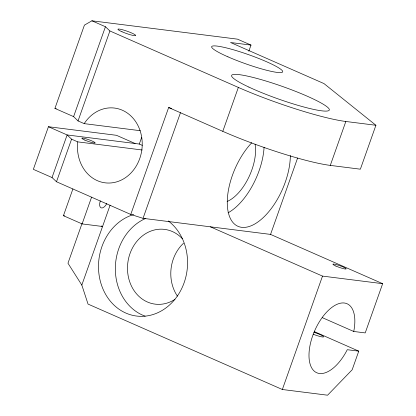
<?xml version="1.0" encoding="UTF-8"?>
<svg xmlns="http://www.w3.org/2000/svg" width="416" height="416" viewBox="0 0 416 416"><rect width="100%" height="100%" fill="white"/><g stroke="black" fill="none" stroke-linecap="round" stroke-linejoin="round"><path stroke-width="0.62" d="M135.143 143.52L116.459 135.304L48.438 126.729L33.348 169.343L52.036 177.533L56.498 181.756L130.754 214.438L143.036 218.332L270.551 234.406L382.652 283.681L365.222 332.914L353.735 331.469L322.301 317.647M140.26 130.702L84.193 123.635L78.036 120.931L73.606 116.62L54.922 108.41L84.417 25.132L91.926 20.8L237.484 39.151L250.999 45.089L248.83 51.21M52.036 177.533L67.122 134.945L139.298 144.04L142.272 145.35M73.606 116.62L105.435 26.738L91.926 20.8M56.498 181.756L71.578 139.168L67.122 134.945L48.438 126.729M78.036 120.931L109.897 30.961L105.435 26.738M101.395 225.982L102.56 226.491L82.113 223.917L63.43 215.701L72.904 188.942M81.942 223.746L67.964 263.219L81.822 285.064L88.041 304.086L282.35 389.501L327.579 395.2L352.165 369.777L358.764 351.151L314.298 331.604M82.113 223.917L91.588 197.158M81.822 285.064L110.094 205.213M139.298 144.04L141.679 137.322M130.754 214.438L168.646 107.541L171.714 108.514M143.036 218.332L180.497 112.658M250.999 45.089L230.547 42.51L323.965 83.574L375.918 125.273L360.365 169.192L330.288 165.396A82.425 10.473 19.5 0 1 222.794 131.347L238.347 87.428L109.897 30.961M270.551 234.406L297.596 158.038M330.288 165.396L345.842 121.482L375.918 125.273M282.35 389.501L322.504 276.099L382.652 283.681M54.922 108.41L56.207 108.571M71.578 139.168L77.735 141.872L142.184 149.994M63.43 215.701L64.704 215.862M358.764 351.151L347.277 349.705A37.679 18.798 -66.3 0 1 310.658 365.711A37.679 18.798 -66.3 0 1 331.094 307.991A37.679 18.798 -66.3 0 1 353.735 331.469M168.646 107.541L222.794 131.347M210.402 226.824L322.504 276.099M255.076 144.175A37.679 18.798 -66.3 0 1 227.146 201.458M174.928 299.364A37.679 32.302 -82.8 0 1 132.948 288.85A37.679 32.302 -82.8 0 1 139.121 238.841A37.679 32.302 -82.8 0 1 182.406 238.768M177.429 296.161A37.679 32.302 -82.8 0 1 183.529 243.225M345.842 121.482A82.425 10.473 19.5 0 1 238.347 87.428M84.193 123.635A37.679 32.302 -82.8 0 1 137.207 124.124A37.679 32.302 -82.8 0 1 116.766 181.844A37.679 32.302 -82.8 0 1 77.735 141.872M313.96 332.296A8.476 1.076 19.5 0 1 323.643 336.835A8.476 1.076 19.5 0 1 313.212 334.24M290.342 155.558A51.808 25.849 -66.3 0 1 261.04 219.56A51.808 25.849 -66.3 0 1 227.604 208.4A51.808 25.849 -66.3 0 1 251.8 142.693M168.267 220.948A51.808 44.413 -82.8 0 1 172.26 302.323A51.808 44.413 -82.8 0 1 103.189 289.5A51.808 44.413 -82.8 0 1 133.718 214.531M264.087 147.238A51.808 25.849 -66.3 0 1 228.093 212.789M145.127 316.17A51.808 44.413 -82.8 0 1 115.336 268.33A51.808 44.413 -82.8 0 1 145.803 218.374M106.803 203.512A7.067 3.526 -66.3 0 1 101.13 207.854A7.067 3.526 -66.3 0 1 100.313 200.907M248.924 87.105A51.808 6.583 19.5 0 0 328.572 110.698A51.808 6.583 19.5 0 0 263.853 80.402A51.808 6.583 19.5 0 0 248.924 87.105M227.932 56.826A37.679 4.789 19.5 0 0 282.693 71.843A37.679 4.789 19.5 0 0 230.916 49.083A37.679 4.789 19.5 0 0 227.932 56.826M335.936 266.079A7.067 0.9 19.5 0 0 346.206 268.892A7.067 0.9 19.5 0 0 336.497 264.628A7.067 0.9 19.5 0 0 335.936 266.079M84.885 140.109A7.067 0.9 19.5 0 0 95.155 142.927A7.067 0.9 19.5 0 0 85.446 138.658A7.067 0.9 19.5 0 0 84.885 140.109M121.997 31.756A9.422 1.196 19.5 0 0 135.689 35.511A9.422 1.196 19.5 0 0 122.741 29.822A9.422 1.196 19.5 0 0 121.997 31.756"/></g></svg>
